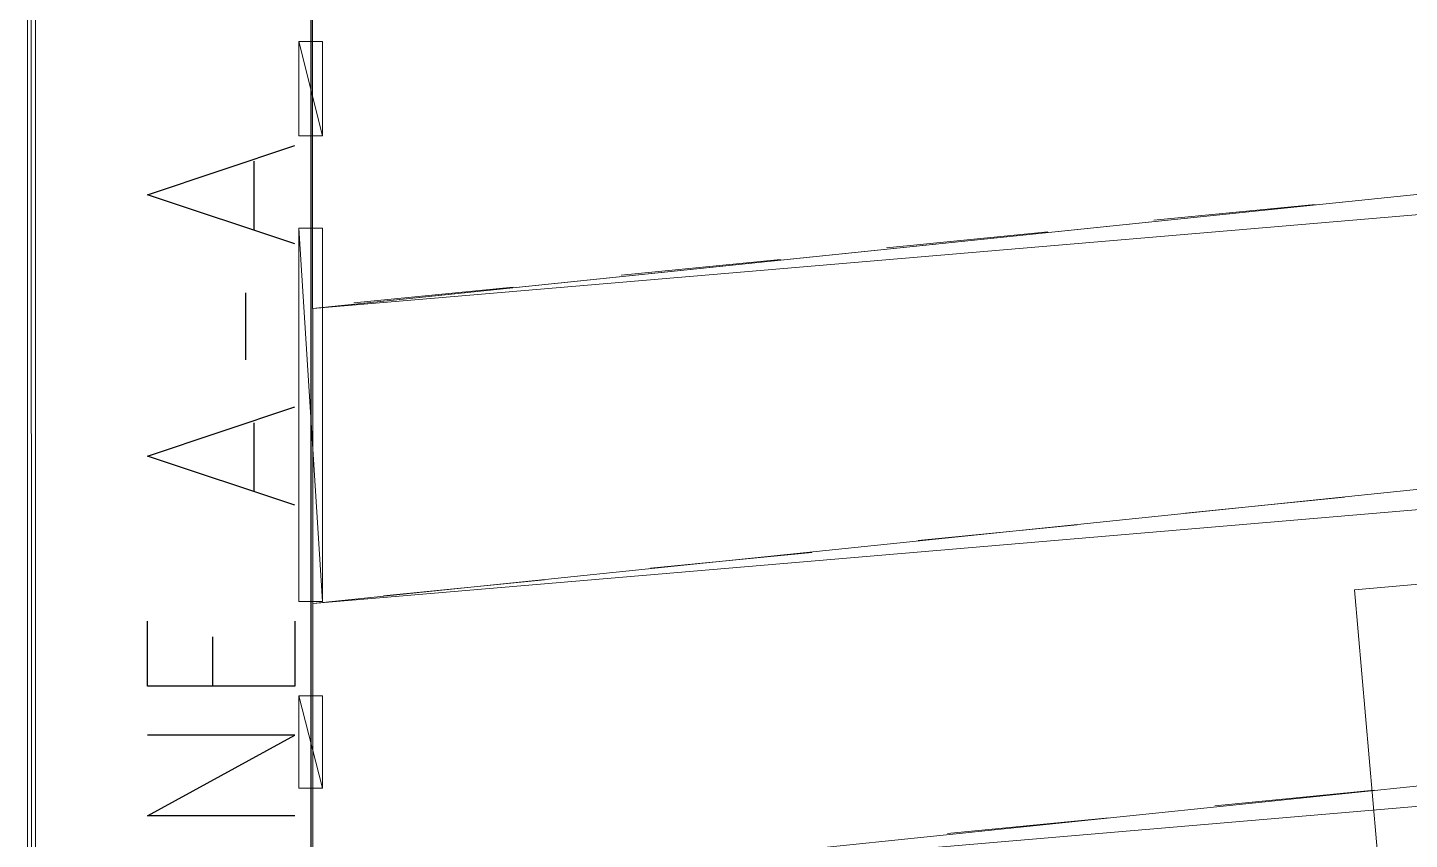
# Model space of a CAD drawing. Header units: inches. Extents: x -0.6 to 32.5, y 0.8 to 22.6.
# Drawn here: x 0.644 to 1.816, y 11.861 to 12.549 of the extents above; entities that cross this region are included whole.
import ezdxf

# ---------------------------------------------------------------- set-up
doc = ezdxf.new("R2010")
doc.units = ezdxf.units.IN
doc.header["$MEASUREMENT"] = 0
doc.layers.add('PDF_Geometry', color=7, linetype='Continuous', true_color=0xa5a5a5)

msp = doc.modelspace()

# ---------------------------------------------------------------- linework, layer by layer
at = {"layer": 'PDF_Geometry', "color": 7, "lineweight": 0}
for points in [[(0.6506, 22.5839), (0.6439, 22.5905), (0.6506, 0.7872), (0.6506, 22.5839)], [(0.6439, 22.5905), (0.6506, 0.7872), (0.6439, 0.7789), (0.6439, 22.5905)], [(27.7256, 9.3289), (27.7256, 15.9222), (0.8839, 15.9222), (0.8839, 9.3289), (27.7256, 9.3289)]]:
    msp.add_lwpolyline(points, dxfattribs=at)
at = {"layer": 'PDF_Geometry', "color": 7, "lineweight": 25}
msp.add_lwpolyline([(27.7256, 1.0256), (27.7256, 22.3439), (0.8839, 22.3439), (0.8839, 1.0256), (27.7256, 1.0256)], dxfattribs=at)
at = {"layer": 'PDF_Geometry', "color": 254, "lineweight": 0, "true_color": 0xdcdcdc}
for points in [[(14.4422, 13.7122), (0.8855, 12.5622), (0.8855, 12.3106), (14.4422, 13.7122)], [(14.4422, 13.7122), (14.4772, 13.4655), (0.8856, 12.3106), (14.4422, 13.7122)], [(14.4772, 13.4655), (0.8856, 12.3106), (0.8856, 12.0606), (14.4772, 13.4655)], [(14.4772, 13.4655), (14.5122, 13.2189), (0.8856, 12.0606), (14.4772, 13.4655)], [(14.5122, 13.2189), (0.8856, 12.0606), (0.8856, 11.8089), (14.5122, 13.2189)], [(14.5122, 13.2189), (14.5472, 12.9706), (0.8856, 11.8089), (14.5122, 13.2189)], [(14.5472, 12.9706), (0.8856, 11.8089), (0.8856, 11.5589), (14.5472, 12.9706)]]:
    msp.add_lwpolyline(points, dxfattribs=at)
at = {"layer": 'PDF_Geometry', "color": 5, "lineweight": 0}
for points in [[(0.8939, 12.5372), (0.8739, 12.5372), (0.8939, 12.4572), (0.8939, 12.5372)], [(0.8739, 12.5372), (0.8939, 12.4572), (0.8739, 12.4572), (0.8739, 12.5372)], [(0.8939, 12.3789), (0.8739, 12.3789), (0.8939, 12.0622), (0.8939, 12.3789)], [(0.8739, 12.3789), (0.8939, 12.0622), (0.8739, 12.0622), (0.8739, 12.3789)], [(0.8939, 11.9822), (0.8739, 11.9822), (0.8939, 11.9039), (0.8939, 11.9822)], [(0.8739, 11.9822), (0.8939, 11.9039), (0.8739, 11.9039), (0.8739, 11.9822)]]:
    msp.add_lwpolyline(points, dxfattribs=at)
at = {"layer": 'PDF_Geometry', "color": 160, "lineweight": 25}
for points in [[(0.8706, 12.3656), (0.7456, 12.4072), (0.8706, 12.4489)], [(0.8356, 12.4356), (0.8356, 12.3772)], [(0.8289, 12.2672), (0.8289, 12.3239)], [(0.8706, 12.1439), (0.7456, 12.1856), (0.8706, 12.2272)], [(0.8356, 12.2139), (0.8356, 12.1556)], [(0.8706, 12.0456), (0.8706, 11.9906), (0.7456, 11.9906), (0.7456, 12.0456)], [(0.8006, 12.0322), (0.8006, 11.9906)], [(0.8706, 11.8806), (0.7456, 11.8806), (0.8706, 11.9489), (0.7456, 11.9489)]]:
    msp.add_lwpolyline(points, dxfattribs=at)
at = {"layer": 'PDF_Geometry', "lineweight": 0}
for points in [[(1.5989, 12.3856), (1.7356, 12.3989)], [(1.3722, 12.3622), (1.5089, 12.3756)], [(1.1472, 12.3389), (1.2822, 12.3522)], [(0.9206, 12.3156), (1.0556, 12.3289)], [(1.6256, 12.1372), (1.7606, 12.1506)], [(1.3989, 12.1139), (1.5339, 12.1272)], [(1.1722, 12.0905), (1.3089, 12.1039)], [(0.9456, 12.0672), (1.0822, 12.0806)], [(1.6505, 11.8889), (1.7856, 11.9022)], [(1.4239, 11.8656), (1.5606, 11.8789)]]:
    msp.add_lwpolyline(points, dxfattribs=at)
at = {"layer": 'PDF_Geometry', "color": 41, "lineweight": 0}
msp.add_lwpolyline([(1.7689, 12.0722), (1.8189, 11.5022), (2.9622, 12.1772), (1.7689, 12.0722)], dxfattribs=at)
at = {"layer": 'PDF_Geometry', "color": 160, "lineweight": 9}
msp.add_lwpolyline([(1.7689, 12.0722), (1.8189, 11.5022), (3.0122, 11.6056), (2.9622, 12.1772), (1.7689, 12.0722)], dxfattribs=at)

doc.saveas('drawing.dxf')
